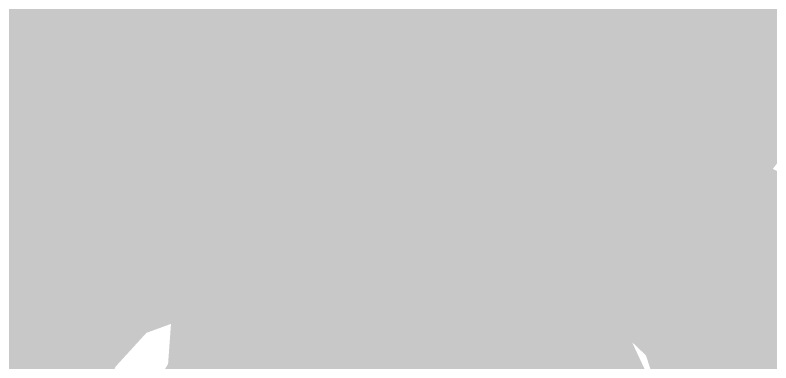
# Model space of a CAD drawing. Header units: millimetres. Extents: x -0.5 to 77.7, y -66.2 to -6.
# Drawn here: x 47.6907 to 48.1748, y -19.6659 to -19.4431 of the extents above; entities that cross this region are included whole.
import ezdxf

# ---------------------------------------------------------------- set-up
doc = ezdxf.new("R2010")
doc.units = ezdxf.units.MM
doc.header["$MEASUREMENT"] = 0
doc.layers.add('Inner1', color=7, linetype='Continuous', true_color=0x999966)
doc.layers.add('Top-Silkscreen-Layer', color=7, linetype='Continuous', true_color=0xffcc00)

msp = doc.modelspace()

# ---------------------------------------------------------------- hatches: boundary and pattern name
at = {"layer": 'Inner1'}
msp.add_hatch(color=256, dxfattribs=at).paths.add_polyline_path([(77.23901, -6.45415), (77.23901, -65.68199), (-0.02286, -65.68199), (-0.02286, -6.45415)])
at = {"layer": 'Top-Silkscreen-Layer'}
for points in [[(48.02184, -19.47317), (48.0081, -19.48608), (48.0081, -19.5043), (48.04427, -19.53439), (48.05274, -19.46823)], [(47.92088, -19.47671), (47.90641, -19.49403), (47.91218, -19.50856), (47.93053, -19.52966), (47.9431, -19.53623), (47.95495, -19.53004), (47.97027, -19.50803), (47.97373, -19.49223), (47.96416, -19.47747)], [(48.12331, -19.48535), (48.1173, -19.49365), (48.12402, -19.50972), (48.15791, -19.5097), (48.1656, -19.4936), (48.15589, -19.48532)], [(48.01327, -19.58992), (48.00271, -19.60532), (48.00599, -19.6229), (48.00993, -19.64078), (48.02436, -19.65095), (48.03812, -19.66083), (48.05332, -19.65181), (48.07365, -19.62733), (48.07878, -19.61186), (48.07102, -19.59319), (48.06326, -19.57453), (48.04354, -19.57453), (48.02382, -19.57453)], [(47.92153, -19.59062), (47.9181, -19.63761), (47.9629, -19.58708)], [(48.12372, -19.59499), (48.11362, -19.60972), (48.11912, -19.62355), (48.16283, -19.62164), (48.16893, -19.6063), (48.15573, -19.59328)], [(47.82823, -19.60014), (47.84048, -19.64047), (47.86006, -19.62426), (47.87059, -19.60804), (47.86089, -19.59989)]]:
    msp.add_hatch(color=256, dxfattribs=at).paths.add_polyline_path(points)

# ---------------------------------------------------------------- linework, layer by layer
at = {"layer": 'Top-Silkscreen-Layer', "const_width": 0.254}
for points in [[(48.42428, -20.26286), (48.45069, -20.33143), (48.43652, -20.25728)], [(47.92324, -19.25608), (47.93765, -19.29831), (47.9621, -19.25455)], [(48.12643, -19.36618), (48.12996, -19.40763), (48.15851, -19.39302), (48.16532, -19.37841), (48.15575, -19.37038)], [(48.31897, -19.47312), (48.34216, -19.53439), (48.3692, -19.49944)], [(48.52208, -19.37172), (48.51391, -19.38108), (48.51918, -19.39434), (48.55351, -19.39264)], [(47.92371, -19.36448), (47.91258, -19.37806), (47.91598, -19.39361), (47.95295, -19.41419), (47.9656, -19.41034), (47.96712, -19.38976), (47.96864, -19.36919), (47.95726, -19.36004)], [(48.0208, -19.36087), (48.0181, -19.40824), (48.0708, -19.38988), (48.07405, -19.37441), (48.0613, -19.35978)], [(47.92153, -19.59062), (47.9181, -19.63761), (47.9629, -19.58708)], [(48.02184, -19.47317), (48.0081, -19.48608), (48.0081, -19.5043), (48.04427, -19.53439), (48.05274, -19.46823)], [(47.92088, -19.47671), (47.90641, -19.49403), (47.91218, -19.50856), (47.93053, -19.52966), (47.9431, -19.53623), (47.95495, -19.53004), (47.97027, -19.50803), (47.97373, -19.49223), (47.96416, -19.47747)], [(48.12331, -19.48535), (48.1173, -19.49365), (48.12402, -19.50972), (48.15791, -19.5097), (48.1656, -19.4936), (48.15589, -19.48532)], [(48.22637, -19.82013), (48.23912, -19.86698), (48.25185, -19.82078)], [(47.82823, -19.60014), (47.84048, -19.64047), (47.86006, -19.62426), (47.87059, -19.60804), (47.86089, -19.59989)], [(47.91588, -19.70196), (47.94427, -19.76377), (47.96792, -19.70031), (47.96275, -19.68922), (47.94321, -19.68922), (47.92366, -19.68922)], [(48.01327, -19.58992), (48.00271, -19.60532), (48.00599, -19.6229), (48.00993, -19.64078), (48.02436, -19.65095), (48.03812, -19.66083), (48.05332, -19.65181), (48.07365, -19.62733), (48.07878, -19.61186), (48.07102, -19.59319), (48.06326, -19.57453), (48.04354, -19.57453), (48.02382, -19.57453)], [(48.12372, -19.59499), (48.11362, -19.60972), (48.11912, -19.62355), (48.16283, -19.62164), (48.16893, -19.6063), (48.15573, -19.59328)], [(48.01309, -19.69495), (48.02639, -19.77149), (48.03719, -19.7818), (48.05302, -19.77241), (48.07543, -19.74509), (48.082, -19.72715), (48.07661, -19.71248)], [(48.12068, -20.15595), (48.14027, -20.21678), (48.14443, -20.14536), (48.13326, -20.14152)], [(48.12397, -19.70822), (48.12252, -19.74595), (48.13172, -19.75967), (48.14476, -19.75592), (48.15027, -19.70156)], [(48.12037, -20.04162), (48.14092, -20.102), (48.15036, -20.03317)], [(47.8291, -19.7133), (47.82972, -19.74903), (47.83636, -19.75943), (47.84753, -19.75537), (47.86445, -19.73684), (47.8702, -19.72237), (47.86069, -19.71439)], [(48.2227, -19.71557), (48.21608, -19.72472), (48.22353, -19.73994), (48.25716, -19.73901), (48.2656, -19.72287), (48.25589, -19.71465)], [(47.82827, -19.82073), (47.83077, -19.86141), (47.83844, -19.86871), (47.8505, -19.8613), (47.85008, -19.81615)]]:
    msp.add_lwpolyline(points, close=True, dxfattribs=at)

doc.saveas('drawing.dxf')
